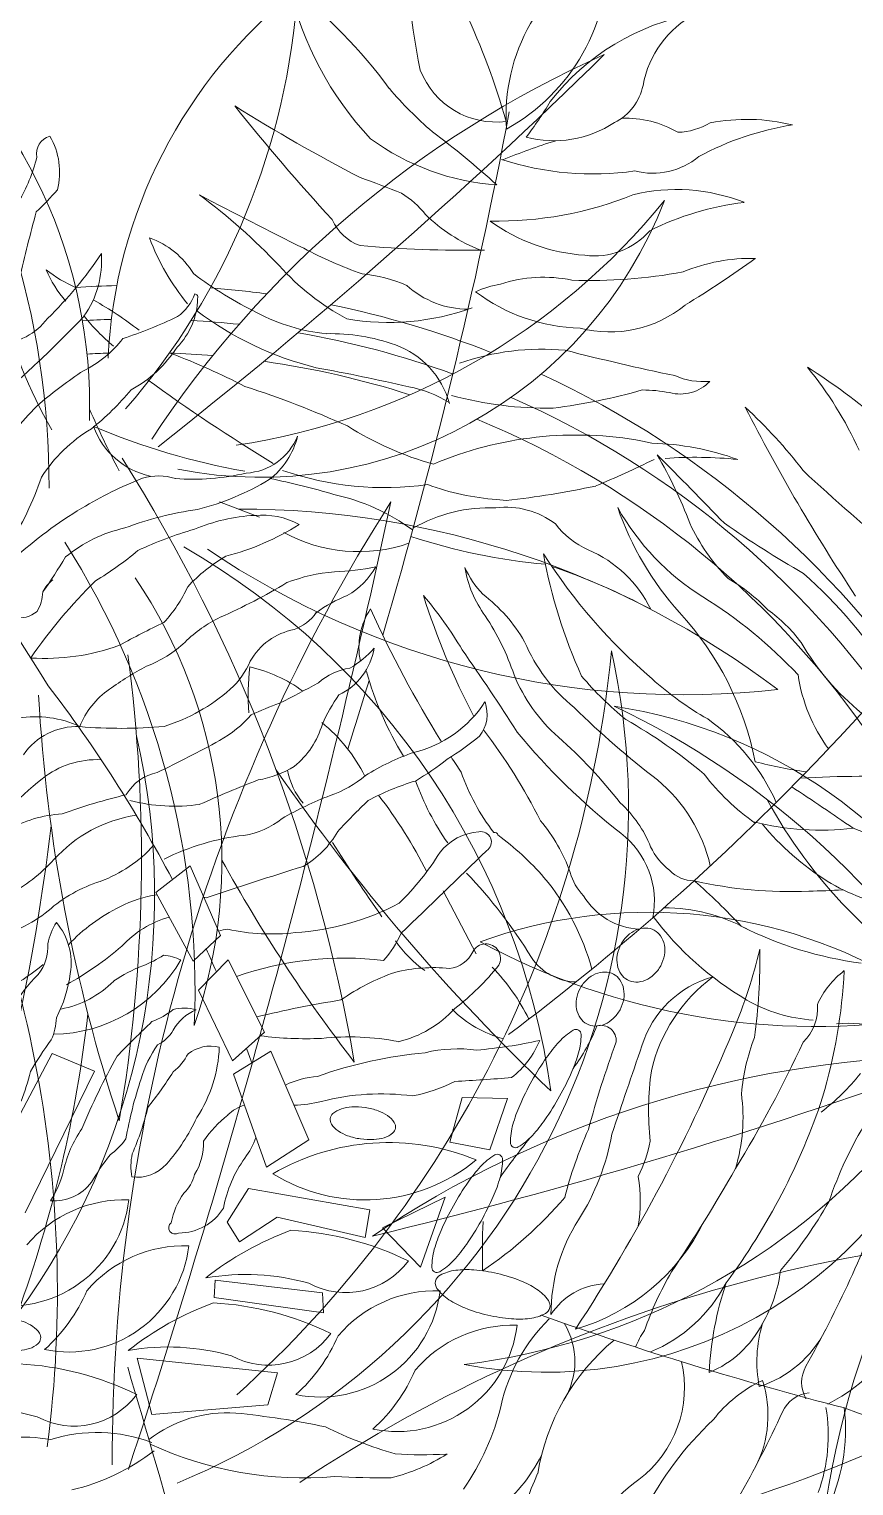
# Model space of a CAD drawing. Header units: inches. Extents: x 484217 to 497210, y -26946 to -21493.
# Drawn here: x 494028.8 to 494039.05, y -23945.34 to -23927.25 of the extents above; entities that cross this region are included whole.
import ezdxf

# ---------------------------------------------------------------- set-up
doc = ezdxf.new("R2010")
doc.units = ezdxf.units.IN
doc.header["$LTSCALE"] = 20
doc.header["$MEASUREMENT"] = 0
for name, color, linetype, lineweight in [('a-wallhatch', 252, 'Continuous', 9), ('DIM', 6, 'Continuous', 13), ('p', 76, 'Continuous', 5), ('PLANTS', 84, 'Continuous', 13)]:
    doc.layers.add(name, color=color, linetype=linetype, lineweight=lineweight)

# ---------------------------------------------------------------- blocks, each defined once
blk = doc.blocks.new('A$C443E2A03')
at = {"layer": 'a-wallhatch', "color": 3}
for centre, radius, start, end in [((116.08, 249.1), 297, 196.9321, 234.2529), ((-308.53, -85.14), 284.8, 20.1175, 60.4451), ((-154.51, -113.68), 144.89, 43.1229, 122.9245), ((-174.04, -212.41), 228.17, 62.6685, 105.0436), ((28.76, -1883.92), 1860.89, 92.36037, 98.47604), ((-172.91, 302.53), 353.43, 258.143, 290.7676), ((-309.12, 12.2), 279.13, 317.3093, 352.1887), ((7.45, -271.83), 236.81, 103.1512, 140.4373), ((99.27, -148.22), 168.73, 142.3727, 173.4681), ((-190.1, -31.98), 168.73, 300.7005, 353.8568), ((-181.76, 45.24), 166.37, 272.2881, 321.4584)]:
    blk.add_arc(centre, radius, start, end, dxfattribs=at)
blk = doc.blocks.new('A$C401931C0')
at = {"layer": 'p', "lineweight": 5}
for centre, radius, start, end in [((447.63, 204.44), 480.85, 156.184, 196.5116), ((-464.36, 229.6), 501.44, 342.3763, 19.6971), ((479.38, 197.96), 144.89, 127.2152, 207.0169), ((578.87, 182.79), 228.17, 145.0962, 187.4713), ((2082.08, -575.8), 1860.89, 151.66376, 157.77942), ((94.18, 356.67), 353.43, 319.3722, 351.9968), ((46.25, 66.71), 297, 15.8869, 53.2077), ((504.87, 352.51), 284.8, 189.6946, 230.0223), ((267.69, 10.63), 244.62, 93.7046, 173.5063), ((393.61, -103.46), 385.22, 111.5856, 153.9607), ((573.11, -8.09), 236.81, 109.7025, 146.9886), ((339.17, 277.58), 166.37, 288.6814, 337.8517), ((1802.58, -2572.5), 3141.81, 118.15316, 124.26882), ((-126.63, 593.1), 596.71, 285.86159, 318.48623), ((151.53, -51.78), 248.91, 45.8678, 98.178), ((467.83, 795.71), 696.45, 239.66827, 251.32147), ((204.1, -413.75), 551.2, 73.6752, 96.3063), ((335.27, 616.48), 519.07, 248.3241, 257.2498), ((267.02, -52.03), 168.73, 71.9259, 125.0822), ((413.52, 386.15), 279.13, 257.9511, 262.6355), ((425.66, -52.46), 168.73, 54.6109, 107.7671), ((371.72, -414.46), 519.07, 98.4647, 115.7261), ((258.5, -178.7), 279.13, 73.594, 108.4734), ((433.51, -179.17), 279.13, 71.2197, 106.0991), ((414.64, 259.19), 168.73, 256.283, 287.3784), ((281.02, -141.98), 236.56, 93.0326, 142.2944), ((168.11, 603.94), 551.2, 267.7439, 282.8392), ((516.61, -583.88), 696.45, 112.72867, 124.38186), ((355, -358.4), 445.62, 112.6191, 125.874), ((207.57, -366.79), 399.82, 76.1919, 113.478)]:
    blk.add_arc(centre, radius, start, end, dxfattribs=at)
at = {"layer": 'p', "color": 7, "lineweight": 5}
for radius, start, end in [(319.05, 40.9346, 105.7073), (307.81, 39.8523, 105.7073), (296.57, 38.4014, 105.7073), (319.05, 27.6191, 37.6529), (307.81, 25.9606, 35.9539), (296.57, 24.1, 33.7962), (319.05, 20.2934, 23.7044), (307.81, 19.2568, 22.2478), (296.57, 17.9741, 20.779), (319.05, 12.2076, 14.6782), (307.81, 12.4921, 14.2917), (296.57, 12.651, 14.0279)]:
    blk.add_arc((106.35, 48.64), radius, start, end, dxfattribs=at)
blk = doc.blocks.new('A$C2680647F')
at = {"layer": 'p', "extrusion": (0, 0, -1), "xscale": 0.8999999999975211, "yscale": 0.8999999999975211, "zscale": -0.9, "rotation": 276.0774682613726}
blk.add_blockref('A$C401931C0', (-29.01, 95.89), dxfattribs=at)
at = {"layer": 'p', "extrusion": (0, 0, -1), "xscale": 0.9000000000014552, "yscale": 0.9000000000014552, "zscale": -0.9}
blk.add_blockref('A$C443E2A03', (310.99, 69.8), dxfattribs=at)
blk = doc.blocks.new('A$C1E297C89')
at = {"layer": 'p', "xscale": 0.1990655999786339, "yscale": 0.1990655999786339, "zscale": 0.1990655999786339, "rotation": 211.2487347795398}
blk.add_blockref('A$C2680647F', (54.934, 92.799), dxfattribs=at)
blk = doc.blocks.new('A$C137A2C16')
at = {"layer": 'PLANTS'}
for p, q in [((57.414, 65.094), (57.501, 67.001)), ((57.501, 67.001), (60.014, 67.261)), ((60.014, 67.261), (59.581, 65.181)), ((91.313, 66.903), (91.313, 66.461)), ((54.878, 65.461), (51.434, 65.078)), ((52.812, 62.935), (54.878, 65.461)), ((51.434, 65.078), (52.812, 62.935)), ((59.581, 65.181), (57.414, 65.094)), ((66.254, 64.314), (68.768, 62.148)), ((52.2, 62.247), (53.501, 62.17)), ((52.2, 58.038), (52.2, 62.247)), ((53.501, 62.17), (53.195, 56.431)), ((48.328, 61.148), (47.876, 56.03)), ((49.231, 60.897), (48.328, 61.148)), ((48.679, 55.879), (49.231, 60.897)), ((87.175, 60.89), (87.12, 60.448)), ((41.905, 54.424), (43.561, 59.592)), ((43.561, 59.592), (45.117, 59.693)), ((45.117, 59.693), (44.314, 53.169)), ((54.352, 57.028), (56.046, 58.661)), ((56.046, 58.661), (59.675, 56)), ((50.669, 56.584), (52.2, 58.038)), ((51.434, 55.818), (50.669, 56.584)), ((53.195, 56.431), (51.434, 55.818)), ((58.223, 54.548), (54.352, 57.028)), ((47.876, 56.03), (48.679, 55.879)), ((59.675, 56), (58.223, 54.548)), ((58.828, 54.367), (60.461, 55.516)), ((60.461, 55.516), (63.365, 53.096)), ((44.314, 53.169), (41.905, 54.424)), ((61.671, 52.068), (58.828, 54.367)), ((63.365, 53.096), (61.671, 52.068)), ((62.942, 51.524), (64.393, 52.492)), ((64.393, 52.492), (67.237, 50.375)), ((65.664, 49.104), (62.942, 51.524)), ((67.237, 50.375), (65.664, 49.104)), ((83.81, 49.857), (84.086, 47.871)), ((56.908, 48.202), (49.733, 46.546)), ((57.259, 46.094), (56.908, 48.202)), ((50.837, 44.388), (57.259, 46.094))]:
    blk.add_line(p, q, dxfattribs=at)
for points in [[(66.666, 71.461, 0.119964), (66.86, 71.108, 0.104948), (67.233, 70.842, 0.088944), (67.692, 70.733, 0.080201), (68.212, 70.787, 0.080201), (68.688, 71.002, 0.088944), (69.03, 71.328, 0.104948), (69.217, 71.745, 0.119964), (69.207, 72.147, 0.119964), (69.014, 72.5, 0.104948), (68.641, 72.766, 0.088944), (68.182, 72.875, 0.080201), (67.662, 72.821, 0.080201), (67.186, 72.606, 0.088944), (66.844, 72.28, 0.104948), (66.656, 71.862, 0.119964)], [(49.961, 68.648, 0.037444), (50.045, 67.529, 0.049921), (50.253, 66.713, 0.093255), (50.644, 66.053, 0.215661), (50.957, 65.911, 0.215661), (51.271, 66.053, 0.093255), (51.662, 66.713, 0.049921), (51.87, 67.529, 0.037444), (51.954, 68.648, 0.037444), (51.87, 69.767, 0.049921), (51.662, 70.583, 0.093255), (51.271, 71.243, 0.215661), (50.957, 71.385, 0.215661), (50.644, 71.243, 0.093255), (50.253, 70.583, 0.049921), (50.045, 69.767, 0.037444)], [(64.24, 70.074, 0.119964), (64.433, 69.721, 0.104948), (64.806, 69.455, 0.088944), (65.265, 69.346, 0.080201), (65.785, 69.4, 0.080201), (66.261, 69.615, 0.088944), (66.603, 69.941, 0.104948), (66.791, 70.359, 0.119964), (66.781, 70.761, 0.119964), (66.587, 71.113, 0.104948), (66.214, 71.379, 0.088944), (65.755, 71.488, 0.080201), (65.235, 71.434, 0.080201), (64.759, 71.219, 0.088944), (64.417, 70.893, 0.104948), (64.229, 70.476, 0.119964)], [(61.074, 68.181, 0.024378), (62.293, 68.599, 0.033607), (63.136, 69.003, 0.071679), (63.812, 69.524, 0.269423), (63.871, 69.759, 0.269423), (63.696, 69.926, 0.071679), (62.846, 70.006, 0.033607), (61.917, 69.897, 0.024378), (60.663, 69.599, 0.024378), (59.444, 69.181, 0.033607), (58.6, 68.777, 0.071679), (57.925, 68.256, 0.269423), (57.866, 68.021, 0.269423), (58.041, 67.854, 0.071679), (58.89, 67.775, 0.033607), (59.82, 67.884, 0.024378)], [(54.573, 65.928, 0.024378), (55.793, 66.346, 0.033607), (56.636, 66.75, 0.071679), (57.312, 67.27, 0.269423), (57.371, 67.505, 0.269423), (57.196, 67.673, 0.071679), (56.346, 67.752, 0.033607), (55.417, 67.643, 0.024378), (54.163, 67.346, 0.024378), (52.944, 66.927, 0.033607), (52.1, 66.524, 0.071679), (51.425, 66.003, 0.269423), (51.366, 65.768, 0.269423), (51.541, 65.601, 0.071679), (52.39, 65.521, 0.033607), (53.319, 65.63, 0.024378)], [(56.628, 61.006, 0.049118), (56.637, 60.38, 0.06291), (56.753, 59.905, 0.103199), (56.997, 59.525, 0.179861), (57.236, 59.413, 0.179861), (57.49, 59.484, 0.103199), (57.793, 59.818, 0.06291), (57.986, 60.268, 0.049118), (58.099, 60.883, 0.049118), (58.089, 61.509, 0.06291), (57.974, 61.984, 0.103199), (57.73, 62.364, 0.179861), (57.491, 62.476, 0.179861), (57.237, 62.405, 0.103199), (56.934, 62.071, 0.06291), (56.741, 61.621, 0.049118)], [(43.306, 47.104, 0.049118), (43.316, 46.478, 0.06291), (43.432, 46.003, 0.103199), (43.675, 45.623, 0.179861), (43.914, 45.511, 0.179861), (44.169, 45.582, 0.103199), (44.472, 45.916, 0.06291), (44.664, 46.366, 0.049118), (44.777, 46.981, 0.049118), (44.768, 47.607, 0.06291), (44.652, 48.082, 0.103199), (44.409, 48.462, 0.179861), (44.169, 48.574, 0.179861), (43.915, 48.503, 0.103199), (43.612, 48.169, 0.06291), (43.419, 47.719, 0.049118)]]:
    blk.add_lwpolyline(points, format="xyb", close=True, dxfattribs=at)
for centre, radius, start, end in [((91.883, 91.419), 42.744, 157.16579, 187.51838), ((55.618, 80.002), 7.912, 111.37617, 140.54447), ((46.6, 77.66), 8.668, 70.40654, 103.44891), ((222.906, 90.319), 173.458, 181.48413, 186.37077), ((139.513, -24.665), 119.163, 112.23141, 129.9934), ((46.314, 77.676), 7.912, 67.5274, 96.6957), ((66.629, 30.114), 55.763, 96.99224, 106.27607), ((103.641, 84.099), 27.988, 178.45209, 188.18243), ((48.382, 84.549), 1.517, 281.14363, 341.26454), ((50.559, 85.093), 1.517, 226.80733, 286.92825), ((54.072, 79.065), 5.227, 103.7888, 149.25676), ((56.752, 102.175), 19.326, 275.82661, 288.19742), ((60.074, 28.475), 55.763, 101.79581, 111.07963), ((64.394, 63.683), 20.086, 106.42723, 117.64706), ((69.675, 73.138), 11.004, 115.90754, 129.33334), ((61.817, 83.155), 5.345, 341.06181, 4.23573), ((83.004, 82.612), 10.231, 178.21037, 197.72636), ((47.184, 77.343), 5.227, 58.81512, 104.28308), ((17.821, 94.38), 62.263, 343.97403, 349.02391), ((45.038, 85.588), 6.147, 294.44832, 322.13546), ((52.086, 87.35), 6.147, 245.93641, 273.62355), ((66.189, 51.083), 30.607, 95.23897, 113.57567), ((64.894, 55.687), 25.918, 80.0462, 93.31793), ((87.344, 80.199), 17.533, 174.42868, 193.64547), ((53.681, 76.464), 4.903, 104.2546, 144.46708), ((54.4, 75.088), 6.423, 83.97377, 107.44794), ((66.821, 84.233), 3.953, 280.69108, 310.23766), ((66.89, 78.262), 2.19, 72.34911, 123.00649), ((73.836, 79.149), 7.13, 170.53915, 196.76415), ((93.803, 73.733), 21.777, 162.45644, 166.65396), ((68.232, 65.16), 21.266, 28.07919, 45.4774), ((70.631, 64.269), 27.269, 19.06834, 36.95994), ((38.856, 93.091), 15.739, 264.17278, 303.67076), ((77.313, 24.177), 57.115, 101.73357, 108.45298), ((88.265, 75.719), 13.088, 160.37173, 180.90707), ((-65.464, 24.152), 152.074, 20.29109, 21.59221), ((52.466, 94.698), 15.633, 259.77816, 275.43806), ((55.718, 72.331), 7.031, 104.58799, 144.34805), ((85.766, 83.922), 13.266, 199.48328, 217.05655), ((91.978, 84.484), 11.914, 205.86182, 226.88367), ((156.934, 112.017), 75.499, 205.62566, 210.17297), ((47.526, 73.081), 5.404, 64.0586, 129.52676), ((80.488, 6.768), 74.676, 106.53556, 110.88952), ((59.771, 70.12), 8.252, 69.20613, 93.73157), ((91.636, 73.398), 19.763, 164.25776, 179.87693), ((85.215, 83.278), 7.837, 220.81252, 248.3587), ((58.673, 68.1), 9.634, 103.08535, 150.94222), ((64.044, 87.574), 9.831, 262.14633, 277.85367), ((63.097, 52.066), 25.87, 75.75918, 84.92016), ((151.476, 139.124), 89.349, 223.3589, 229.90521), ((37.139, 85.329), 10.656, 283.44904, 310.69618), ((78.833, -4.689), 82.572, 99.31036, 110.25111), ((69.461, 54.046), 23.096, 90, 99.93994), ((81.3, 81.579), 14.978, 197.42727, 219.99757), ((98.334, 75.53), 20.412, 174.75043, 181.59089), ((49.153, 91.943), 16.111, 276.27675, 286.99156), ((62.73, 74.188), 7.813, 346.42548, 15.97188), ((70.546, 68.747), 9.534, 22.22894, 52.88206), ((82.145, 62.149), 18.026, 37.72061, 52.27033), ((49.567, 79.2), 3.538, 278.09931, 292.38106), ((46.733, 60.137), 28.448, 27.90762, 34.04173), ((85.068, 79.59), 10.697, 201.82533, 219.63972), ((64.385, 63.943), 21.612, 18.61816, 33.89197), ((78.207, 71.101), 7.325, 22.71544, 39.78504), ((62.788, 81.103), 7.602, 270, 310.2621), ((63.479, 77.603), 4.808, 274.15795, 331.40811), ((72.048, 61.888), 14.337, 34.21149, 65.78088), ((134.779, 89.578), 49.909, 196.78014, 201.7943), ((43.956, 82.802), 10.242, 266.28463, 307.26025), ((55.124, 67.407), 7.153, 67.62013, 86.23858), ((59.357, 67.683), 6.516, 88.02862, 103.39309), ((63.877, 86.302), 12.846, 250.46251, 265.13546), ((74.146, 59.601), 22.721, 29.45337, 39.55522), ((49.583, 74.468), 3.148, 289.88601, 344.15766), ((73.387, 73.079), 1.556, 166.59081, 213.68589), ((69.479, 67.387), 7.384, 26.70534, 63.94728), ((78.095, 69.395), 8.23, 17.01799, 33.42809), ((48.013, 69.796), 3.385, 45.2338, 109.61313), ((-45.591, 1145.064), 1077.824, 275.5951, 275.826608), ((55.297, 61.763), 24.181, 16.53237, 27.0642), ((40.294, 87.681), 15.395, 258.42931, 281.23056), ((45.992, 65.017), 7.763, 103.63025, 128.8772), ((58.925, 61.19), 11.2, 87.08903, 109.17191), ((74.805, 73.44), 2.976, 204.28972, 231.61415), ((93.748, 76.635), 15.001, 196.58486, 208.83751), ((46.054, 78.379), 8.18, 269.70069, 302.36891), ((52.507, 79.475), 8.18, 256.90574, 289.57396), ((57.822, 118.645), 47.414, 271.97857, 277.15689), ((63.618, 70.885), 0.723, 332.81978, 81.09866), ((72.254, 70.891), 3.21, 169.65278, 226.16461), ((69.621, 67.966), 3.991, 24.26492, 87.90774), ((93.743, 76.737), 9.211, 212.38274, 232.02793), ((64.877, 54.038), 19.004, 117.45664, 132.97915), ((55.597, 91.591), 20.696, 271.43216, 280.75616), ((69.865, 66.614), 5.455, 29.05076, 55.46848), ((112.563, 87.148), 40.022, 204.2579, 211.60889), ((95.875, 74.634), 11.643, 199.00319, 227.60975), ((-136.777, -74.9), 268.369, 31.9891, 32.94508), ((72.487, 73.367), 19.14, 342.69875, 352.84995), ((78.697, 69.459), 12.872, 348.54738, 6.80935), ((-240.473, -447.372), 575.336, 60.390043, 64.157867), ((46.031, 59), 11.2, 90.10273, 112.18562), ((49.206, 64.485), 5.633, 83.79627, 178.57819), ((43.909, 71.264), 6.023, 297.55389, 348.70884), ((65.575, 61.885), 8.769, 98.61604, 113.5511), ((61.475, 59.834), 11.225, 36.96422, 61.79639), ((101.655, 82.895), 31.351, 205.08011, 217.43931), ((104.18, 81.725), 26.599, 207.60296, 224.29329), ((95.829, 78.374), 14.601, 215.23998, 237.68857), ((76.116, 51.647), 21.468, 46.69683, 56.14613), ((133.134, 32.473), 49.278, 131.00536, 135.58938), ((92.626, 71.372), 8.352, 324.45595, 348.178), ((94.773, 74.963), 13.457, 318.35368, 338.06953), ((98.34, 69.817), 8.917, 335.96476, 0.76696), ((42.553, 101.656), 36.602, 292.1376, 295.7388), ((68.603, 68.627), 2.623, 168.59615, 222.39293), ((57.647, 55.41), 21.918, 28.17482, 39.19695), ((92.217, 75.341), 15.283, 205.98552, 216.86555), ((95.699, 67.246), 1.905, 120.47276, 182.0455), ((97.85, 67.85), 3.285, 161.56429, 190.80723), ((49.27, 62.107), 8.626, 134.50168, 153.43562), ((61.573, 62.817), 19.14, 163.63792, 170.73359), ((63.682, 63.877), 4.286, 99.26434, 128.65821), ((83.003, 58.502), 22.197, 154.35772, 162.03721), ((72.003, 69.779), 2.31, 211.40149, 242.81041), ((54.488, 60.713), 30.314, 5.57022, 15.1047), ((80.103, 64.131), 5.781, 10.0262, 50.82759), ((90.421, 73.244), 13.638, 320.50871, 339.90186), ((94.694, 67.302), 8.627, 333.30825, 8.36625), ((59.858, 98.426), 31.5, 255.40663, 259.57831), ((57.75, 59.962), 9.611, 32.88758, 50.62668), ((66.566, 60.976), 8.046, 37.08848, 57.0062), ((169.625, 32.777), 113.951, 162.40424, 163.73892), ((50.948, 50.729), 22.521, 33.05168, 45.74075), ((135.69, 30.685), 58.011, 141.01784, 143.97141), ((87.2, 67.394), 6.599, 347.00482, 358.13171), ((213.84, 64.613), 119.246, 178.7409, 181.2591), ((101.328, 62.57), 5.548, 127.72835, 181.39724), ((90.373, 54.271), 50.2, 166.52951, 169.5366), ((48.127, 58.093), 7.962, 100.36504, 124.87656), ((49.959, 60.621), 5.633, 83.79627, 178.57819), ((44.661, 67.4), 6.023, 297.55389, 348.70884), ((61.844, 60), 8.155, 127.36794, 198.73508), ((46.263, 64.748), 10.771, 316.84322, 9.2598), ((68.127, 66.638), 5.447, 182.05501, 211.4694), ((59.712, 58.814), 13.249, 23.24248, 35.90542), ((85.54, 69.571), 7.837, 205.70641, 234.15743), ((94.373, 84.784), 23.522, 232.30423, 246.8904), ((74.271, 67.251), 17.06, 323.91265, 357.34569), ((121.192, 57.021), 23.751, 156.43367, 169.00189), ((106.859, 63.349), 3.355, 127.23361, 181.48239), ((108.826, 63.968), 3.226, 136.5693, 164.93087), ((60.911, 66.74), 18.247, 182.64277, 193.6146), ((55.306, 65.974), 6.613, 333.54812, 354.55936), ((71.522, 54.057), 12.679, 115.95003, 128.98939), ((66.147, 64.797), 0.683, 283.33127, 104.74276), ((55.049, 44.461), 27.897, 39.69177, 49.98914), ((83.796, 69.421), 7.748, 208.20629, 234.8345), ((117.218, 52.792), 26.991, 150.92064, 159.94308), ((65.931, 59.895), 7.444, 139.95, 156.0363), ((89.721, 65.901), 3.998, 191.00402, 219.22761), ((124.865, 47.78), 39.905, 154.74283, 160.8202), ((102.52, 61.57), 3.388, 117.68832, 174.70968), ((101.152, 63.379), 4.778, 344.56568, 17.38838), ((53.028, 61.131), 3.633, 113.35521, 195.16261), ((37.715, 61.257), 14.238, 350.07359, 13.02278), ((66.114, 59.37), 5.219, 119.50069, 153.43364), ((66.61, 62.788), 1.379, 102.80356, 160.46027), ((71.811, 63.903), 0.158, 335.03383, 61.83063), ((101.163, 68.672), 10.998, 294.74302, 336.94778), ((107.692, 67.482), 4.755, 267.41069, 319.04322), ((57.242, 58.145), 17.06, 162.10172, 191.76379), ((58.044, 64.158), 7.324, 332.80186, 352.87458), ((331.953, -343.971), 484.002, 122.61893, 123.27497), ((71.393, 63.351), 0.481, 333.92938, 134.99836), ((79.565, 70.006), 9.797, 219.03108, 237.89638), ((-1.621, -12.902), 109.693, 41.9811, 44.39238), ((75.868, 57.773), 7.449, 24.09637, 46.97041), ((112.009, 59.495), 27.59, 171.97395, 185.3207), ((83.172, 61.803), 3.792, 339.96048, 24.44492), ((116.167, 53.756), 16.824, 144.91155, 168.13975), ((116.367, 58.263), 13.8, 158.76422, 184.92691), ((48.151, 63.959), 11.026, 332.29918, 354.58489), ((41.316, 69.665), 20.986, 327.5067, 341.56407), ((69.386, 63.89), 2.553, 295.89783, 342.89635), ((73.077, 52.972), 11.894, 43.48804, 58.26479), ((107.395, 60.277), 2.456, 88.08505, 140.86084), ((3.281, 63.358), 39.905, 352.61214, 358.68952), ((48.88, 54.229), 7.962, 100.36504, 124.87656), ((70.628, 64.579), 6.173, 203.19764, 221.35127), ((80.281, 70.247), 12.525, 222.13332, 237.08841), ((79.679, 56.864), 5.519, 109.95906, 153.43343), ((85.056, 50.684), 14.508, 127.69369, 134.9981), ((76.891, 60.665), 1.656, 56.91049, 115.19966), ((108.402, 57.926), 17.043, 166.00255, 182.11753), ((83.12, 63.548), 11.608, 327.52427, 352.30361), ((104.145, 60.736), 8.535, 168.52205, 203.72828), ((107.572, 60.52), 8.536, 170.81049, 202.78436), ((48.913, 58.371), 3.633, 113.35521, 195.16261), ((33.601, 58.498), 14.238, 350.07359, 13.02278), ((49.532, 62.109), 11.922, 340.70893, 358.05057), ((74.36, 50.014), 12.205, 108.43397, 122.84549), ((55.16, 44.034), 22.338, 39.35271, 50.19313), ((112.747, 97.666), 52.6, 223.1278, 224.05743), ((99.056, 87.117), 33.638, 229.07553, 239.4962), ((85.699, 64.574), 5.255, 220.55527, 247.61667), ((91.476, 61.691), 6.403, 328.57196, 358.75458), ((109.005, 58.109), 5.116, 133.38519, 181.60595), ((55.842, 66.304), 10.302, 312.01557, 327.77637), ((67.103, 56.548), 4.188, 99.63688, 120.46411), ((83.118, 50.529), 13.329, 128.62183, 136.39528), ((112.747, 97.666), 52.6, 224.95754, 232.61992), ((86.259, 63.148), 4.283, 213.01973, 233.27601), ((79.617, 61.881), 7.249, 317.16409, 349.04546), ((38.822, 59.632), 10.713, 336.94256, 2.93572), ((49.786, 61.825), 15.285, 327.66505, 353.73789), ((76.59, 52.525), 11.759, 138.81245, 163.5632), ((66.067, 46.171), 19.91, 36.93349, 45.90485), ((98.218, 58.623), 11.247, 170.65949, 187.46989), ((110.945, 50.719), 9.321, 75.21254, 137.70892), ((120.037, 106.823), 71.03, 221.63223, 224.99577), ((63.678, 65.246), 11.239, 318.36457, 330.55648), ((65.225, 65.355), 11.263, 314.9981, 327.67858), ((79.882, 73.418), 27.957, 324.39604, 329.78454), ((106.624, 65.343), 8.74, 252.87061, 320.05085), ((39.55, 66.81), 14.585, 308.75115, 326.7005), ((63.214, 56.156), 5.938, 153.20133, 165.68728), ((14.072, 78.576), 52.587, 333.36577, 337.73352), ((85.371, 69.99), 15.539, 225.4381, 241.38573), ((110.866, 42.534), 16.936, 107.52484, 114.32247), ((37.003, 59.163), 5.927, 309.0158, 350.90527), ((54.94, 59.689), 4.279, 321.40239, 342.34893), ((76.736, 53.718), 16.562, 164.40491, 174.26874), ((54.053, 85.26), 32.865, 299.74324, 303.2619), ((92.607, 60.158), 4.694, 322.5232, 337.37923), ((34.708, 56.872), 10.713, 336.94256, 2.93572), ((76.059, 53.469), 4.86, 126.19936, 148.56874), ((68.225, 51.456), 7.705, 26.20511, 50.14905), ((94.683, -196.533), 253.673, 87.69935, 93.374), ((100.753, 51.935), 14.651, 159.10132, 185.97871), ((102.845, 57.807), 14.8, 182.33819, 199.39861), ((89.038, 53.713), 4.071, 7.08932, 61.46164), ((85.782, 55.497), 5.531, 357.58099, 18.66658), ((105.269, 51.056), 11.548, 147.20232, 176.64086), ((99.731, 56.202), 4.375, 167.44439, 208.64007), ((153.773, 43.554), 57.122, 166.11804, 171.93608), ((105.98, 58.247), 7.793, 188.60887, 211.16043), ((112.667, 55.365), 11.395, 171.03118, 203.03849), ((64.891, 36.773), 41.816, 23.80199, 29.14955), ((71.562, 52.58), 4.316, 106.19217, 137.04296), ((94.683, -196.533), 253.673, 93.87185, 94.62984), ((78.878, 53.518), 2.935, 86.21417, 141.70799), ((81.073, 52.612), 4.326, 117.55125, 137.05298), ((90.403, 53.075), 7.299, 148.17989, 195.48672), ((75.811, 53.101), 9.82, 359.42084, 23.0746), ((107.964, 55.588), 3.8, 159.92562, 235.67497), ((88.049, 27.254), 33.847, 42.528, 61.12373), ((35.435, 64.051), 14.585, 308.75115, 326.7005), ((52.273, 61.454), 5.955, 267.78109, 292.3788), ((56.122, 52.281), 3.994, 97.72271, 113.33362), ((74.102, 52.687), 9.343, 160.20008, 179.54944), ((59.208, 64.574), 15.324, 316.68279, 325.99389), ((79.681, 58.89), 3.227, 245.2886, 290.55902), ((52.815, 53.186), 2.443, 108.43381, 167.19352), ((55.394, 56.23), 1.764, 301.53073, 330.93446), ((25.822, 2.634), 62.173, 57.15666, 57.8225), ((-123.006, 167.537), 221.777, 328.43367, 329.66296), ((73.383, 63.358), 8.632, 281.3092, 291.69745), ((75.381, 56.506), 2.696, 304.45952, 339.44271), ((83.802, 52.244), 3.572, 106.45078, 137.2007), ((92.211, 51.207), 10.425, 154.65235, 165.37899), ((3.034, 55.181), 88.275, 357.1879, 0.0535), ((46.459, 47.274), 9.82, 128.98698, 154.0115), ((33.397, 53.777), 7.299, 329.68715, 7.37139), ((49.357, 48.729), 5.633, 83.79627, 178.57819), ((52.867, 59.038), 5.521, 291.30203, 308.65795), ((73.973, 56.883), 3.375, 216.87147, 246.18614), ((75.286, 50.954), 3.945, 93.06439, 128.0452), ((76.042, 58.196), 6.231, 310.30495, 325.54711), ((44.059, 55.508), 6.023, 297.55389, 348.70884), ((50.635, 53.513), 0.295, 133.26185, 309.11377), ((53.263, 52.093), 1.746, 90, 123.7401), ((54.159, 51.241), 2.748, 74.93247, 109.01714), ((58.096, 47.229), 6.503, 79.2164, 110.00429), ((72.661, 51.119), 3.736, 128.05928, 158.19728), ((76.102, 50.814), 4.591, 134.99783, 157.61853), ((119.363, 16.542), 56.806, 138.36457, 140.42908), ((74.295, 56.378), 8.231, 326.08267, 342.02975), ((84.055, 53.192), 9.08, 345.77343, 6.46918), ((89.242, 52.858), 6.766, 352.31761, 10.62012), ((96.141, 51.641), 4.083, 17.81963, 39.06836), ((44.096, 50.192), 3.633, 113.35521, 195.16261), ((28.784, 50.319), 14.238, 350.07359, 13.02278), ((50.962, 56.775), 3.494, 267.69361, 292.40563), ((57.795, 44.249), 9.291, 101.94341, 118.02036), ((57.533, 53.631), 1.78, 310.04481, 359.52723), ((70.163, 51.023), 6.742, 359.7553, 23.06695), ((80.944, 51.37), 2.25, 112.75796, 146.30818), ((118.881, 61.831), 17.732, 207.47879, 216.69095), ((54.328, 50.834), 1.85, 119.05299, 174.5865), ((25.822, 2.634), 62.173, 52.54157, 53.62291), ((62.695, 53.449), 2.176, 329.83802, 341.56407), ((58.665, 56.264), 11.178, 320.32454, 340.35591), ((24.734, 84.723), 57.052, 322.73177, 325.68668), ((61.886, 61.627), 16.327, 321.94665, 326.9744), ((76.358, 53.799), 2.959, 285.997, 336.47039), ((43.519, 50.704), 42.174, 358.92388, 3.12227), ((43.549, 43.896), 46.22, 4.86473, 11.22177), ((68.402, 47.578), 32.071, 5.85627, 9.53651), ((119.125, 81.373), 31.836, 245.29854, 258.89406), ((64.436, 32.755), 20.186, 109.48134, 115.27625), ((59.335, 49.719), 2.633, 104.44222, 128.28831), ((58.996, 53.406), 2.149, 286.06557, 325.00619), ((58.791, 52.037), 1.97, 332.23989, 3.98126), ((99.919, 33.427), 26.272, 135.67214, 143.31841), ((92.063, 43.362), 11.69, 134.29008, 152.64857), ((80.372, 50.767), 3.657, 341.72885, 15.25608), ((105.36, 54.969), 12.062, 195.56217, 214.7584), ((117.562, 54.518), 21.767, 186.76647, 194.60428), ((50.812, 45.518), 5.633, 83.79627, 178.57819), ((45.514, 52.297), 6.023, 297.55389, 348.70884), ((53.588, 53.624), 2.838, 247.1677, 269.05651), ((55.956, 37.804), 13.204, 90.60516, 100.5385), ((60.132, 49.628), 1.797, 107.52448, 139.85215), ((62.506, 48.5), 3.279, 126.97168, 146.9744), ((69.912, 51.632), 3.961, 182.77278, 184.47302), ((77.521, 46.444), 5.825, 118.49405, 137.25224), ((78.129, 62.013), 11.087, 252.56384, 263.66017), ((99.441, 51.814), 2.239, 186.34047, 233.15149), ((86.387, 35.633), 24.03, 24.52868, 40.48868), ((55.344, 47.446), 3.132, 112.3788, 131.62855), ((55.224, 69.619), 19.307, 266.81431, 275.38896), ((56.682, 55.977), 5.591, 273.64698, 291.8001), ((29.36, 96.494), 55.309, 300.96208, 303.33909), ((64.937, 44.27), 6.996, 107.22641, 166.04295), ((60.622, 50.443), 2.3, 351.81299, 12.80509), ((113.611, 14.168), 54.241, 138.09217, 141.54562), ((80.658, 43.397), 8.541, 125.59772, 149.4881), ((77.901, 47.072), 3.95, 100.6109, 124.11271), ((87.931, 47.11), 3.621, 90.5457, 129.64231), ((88.308, 48.021), 2.741, 98.63024, 163.73785), ((106.576, 51.083), 15.375, 180.86809, 203.96787), ((101.31, 49.825), 8.528, 172.34908, 195.15471), ((183.624, 72.26), 86.026, 194.41099, 198.89903), ((115.078, 59.56), 15.532, 213.86223, 243.91612), ((31.721, 50.555), 7.991, 328.62774, 356.67943), ((48.278, 42.337), 7.962, 100.36504, 124.87656), ((48.298, 60.545), 11.848, 287.29526, 294.77721), ((66.569, 46.303), 5.292, 133.90655, 145.66145), ((60.514, 52.261), 4.76, 299.59721, 331.25377), ((25.822, 2.634), 62.173, 39.31406, 49.22855), ((77.63, 47.217), 8.057, 158.45356, 181.87544), ((75.671, 52.005), 8.514, 324.18459, 343.73877), ((94.177, 41.537), 11.963, 135.65785, 153.05894), ((166.024, 75.996), 83.785, 198.13884, 202.97493), ((185.52, 109.972), 106.002, 214.44018, 218.21591), ((29.891, 48.693), 10.713, 340.9639, 2.93572), ((52.723, 47.218), 2.207, 114.14412, 170.89985), ((48.854, 80.017), 32.222, 279.46171, 286.14518), ((56.434, 53.219), 6.978, 313.0823, 325.71135), ((60.879, 50.925), 5.006, 318.72951, 339.66609), ((73.802, 53.291), 6.548, 302.82484, 320.43847), ((280.297, 92.168), 188.793, 193.2085, 194.86519), ((70.799, 43.063), 6.222, 118.95075, 146.93403), ((75.936, 54.184), 7.92, 300.01271, 316.50096), ((95.649, 43.899), 11.107, 153.88459, 171.0621), ((118.884, 47.011), 33.186, 177.08446, 189.80028), ((52.165, 42.999), 4.847, 91.44614, 109.53546), ((52.14, 53.236), 5.392, 268.96612, 291.90748), ((63.594, 44.193), 4.601, 121.3554, 156.69737), ((71.667, 36.051), 14.939, 126.09647, 138.17493), ((58.15, 52.923), 8.381, 300.20159, 320.76668), ((69.162, 48.805), 2.171, 287.07956, 335.375), ((95.182, 40.587), 23.02, 161.91321, 171.73689), ((80.233, 43.409), 5.243, 123.33896, 146.65724), ((55.546, 39.29), 35.108, 7.90751, 14.05474), ((111.054, 51.749), 18.45, 193.01031, 203.86112), ((71.447, 32.201), 28.787, 23.61677, 33.50461), ((63.02, 49.734), 6.39, 298.65552, 338.56178), ((81.155, 41.095), 6.358, 101.41539, 119.57621), ((68.013, 55.043), 16.625, 321.44746, 331.15717), ((68.075, 52.98), 16.57, 326.55838, 338.68311), ((59.734, 49.94), 6.809, 305.59962, 329.23561), ((44.652, 59.293), 28.111, 327.07962, 333.45416), ((63.828, 56.873), 16.018, 311.34586, 318.65034), ((52.197, 66.891), 32.825, 317.81367, 321.87059), ((51.955, 59.459), 14.791, 286.6982, 293.57195), ((58.397, 43.398), 2.56, 78.11211, 101.88789), ((60.48, 39.836), 6.262, 84.41635, 104.38048), ((60.892, 43.11), 2.966, 37.21548, 86.18618), ((82.135, 45.404), 2.552, 329.97071, 4.97007), ((56.213, 35.745), 9.547, 90.05124, 98.74559), ((62.285, 47.616), 2.88, 268.29146, 289.65262), ((67.073, 45.959), 4.116, 308.51507, 349.61352), ((71.85, 47.651), 3.796, 278.34265, 312.39555), ((85.083, 39.272), 10.22, 146.93443, 170.58204), ((65.48, 38.837), 7.289, 125.95757, 155.09378), ((56.653, 50.951), 7.51, 287.60923, 302.61752), ((61.603, 42.609), 2.21, 74.35874, 114.11349), ((67.528, 39.509), 6.216, 128.0452, 155.63666), ((91.079, 31.381), 16.679, 127.11503, 135.49843), ((88.15, 44.404), 3.623, 179.25591, 237.1034), ((92.633, 38.79), 5.865, 109.57095, 138.46878), ((92.413, 41.492), 3.319, 78.15094, 121.70193), ((93.485, 42.474), 2.094, 95.7107, 132.74562), ((101.279, 50.856), 10.735, 217.3679, 236.41102), ((93.121, 44.584), 0.158, 350.53638, 99.4625), ((91.517, 41.515), 3.844, 5.94713, 46.11407), ((70.694, 36.202), 9.167, 120.18933, 137.2275), ((62.674, 45.655), 5.811, 316.89753, 343.60943), ((69.407, 44.465), 3.048, 291.51417, 349.23824), ((67.726, 42.879), 4.784, 337.12117, 12.27271), ((75.957, 46.705), 6.596, 307.36484, 334.34347), ((69.275, 54.419), 18.249, 315.74945, 325.66801), ((109.288, 30.233), 22.058, 141.34074, 148.46868), ((65.944, 63.918), 24.695, 291.5174, 302.41934), ((54.193, 62.714), 25.249, 297.67052, 307.71), ((93.924, 31.381), 12.645, 116.69487, 128.45425), ((76.831, 35.774), 15.68, 15.78142, 25.04001), ((-321.045, -352.94), 558.567, 42.51122, 44.99961), ((88.013, 16.463), 26.264, 107.85565, 112.10812), ((66.87, 56.818), 21.646, 305.20656, 315.64185), ((92.749, 36.904), 5.364, 114.94433, 140.55036), ((77.76, 39.016), 1.818, 78.29867, 108.43381), ((77.712, 42.462), 1.716, 284.03535, 309.09171), ((80.887, 46.314), 7.216, 289.79923, 315.80085), ((99.935, 46.523), 11.132, 207.30061, 217.39658), ((77.919, 39.739), 1.242, 126.24978, 233.61825), ((75.319, 54.093), 19.144, 306.35417, 313.95893), ((92.785, 35.583), 4.509, 72.7087, 112.06145), ((84.773, 24.85), 14.745, 95.61302, 109.65418), ((124.149, -15.817), 64.667, 120.74333, 127.36013), ((100.446, 22.852), 18.171, 110.35359, 122.7774), ((95.923, 41.89), 5.341, 215.7551, 234.24745), ((98.883, 40.362), 6.698, 190.86315, 204.77611), ((78.922, 50.46), 14.101, 290.83392, 303.31114), ((91.901, 35.285), 3.125, 114.44438, 163.18488), ((103.586, 24.121), 14.868, 118.23792, 123.69058), ((96.621, 33.872), 3.349, 46.73072, 91.19351), ((92.124, 121.633), 85.201, 270, 272.16189), ((98.172, 36.724), 0.851, 245.9247, 330.94587), ((98.035, 27.552), 8.397, 91.43212, 106.99028)]:
    blk.add_arc(centre, radius, start, end, dxfattribs=at)

msp = doc.modelspace()

# ---------------------------------------------------------------- block references
at = {"layer": 'DIM', "ltscale": 10000, "xscale": 0.2073600001732157, "yscale": 0.2073600001732157, "zscale": 0.2073600001732157, "rotation": 350.8604527276963}
msp.add_blockref('A$C1E297C89', (494014.842, -23959.648, 6.93), dxfattribs=at)
at = {"layer": 'PLANTS', "xscale": -0.266257615534413, "yscale": 0.2662576154863927, "zscale": 0.2662576154888036, "rotation": 256.9354429759433}
msp.add_blockref('A$C137A2C16', (494013.688, -23952.045, 6.93), dxfattribs=at)

doc.saveas('drawing.dxf')
